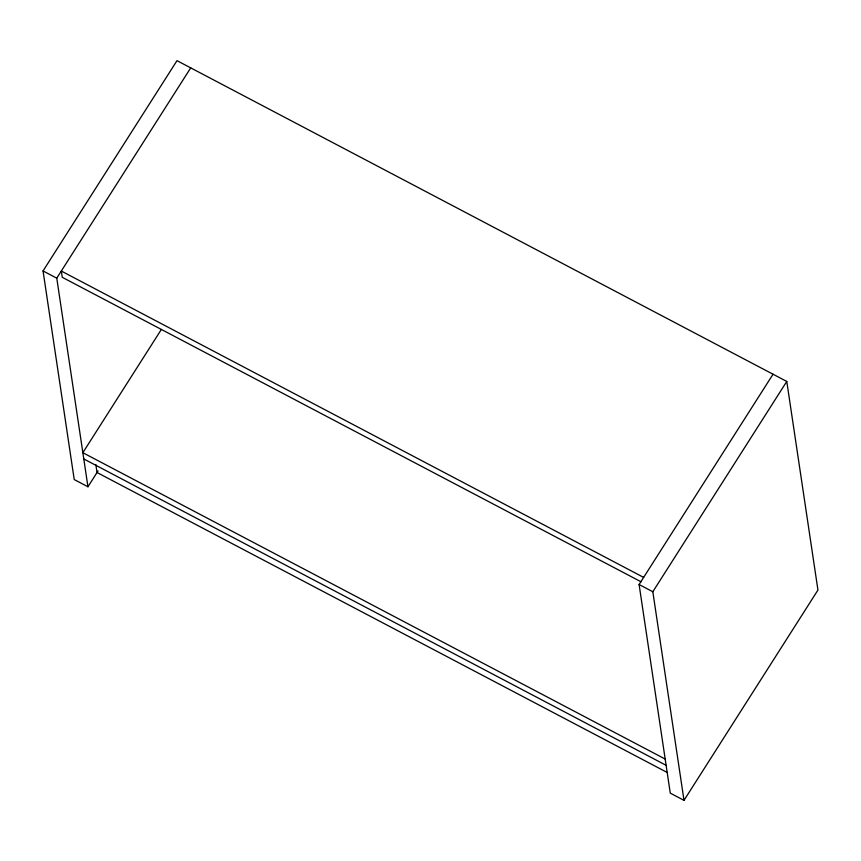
<?xml version="1.0" encoding="UTF-8"?>
<svg xmlns="http://www.w3.org/2000/svg" width="861" height="861" viewBox="0 0 861 861"><rect width="100%" height="100%" fill="white"/><g stroke="black" fill="none" stroke-linecap="round" stroke-linejoin="round"><path stroke-width="1.29" d="M98.025 470.945L87.951 486.777L74.229 479.555L43.05 270.946L177 60.657L786.771 381.445L817.95 590.054L684 800.343L670.278 793.132L639.099 584.522L773.049 374.223M87.951 486.777L56.772 278.168L190.722 67.868M161.351 329.462L82.85 452.703L665.187 759.058M684 800.343L652.821 591.744L786.771 381.445M643.641 577.397L61.314 271.043L62.25 277.296L641.014 581.778M43.05 270.946L56.772 278.168M639.099 584.522L652.821 591.744M83.786 458.956L666.123 765.311M667.469 772.618L97.024 472.517L95.84 464.563"/></g></svg>
